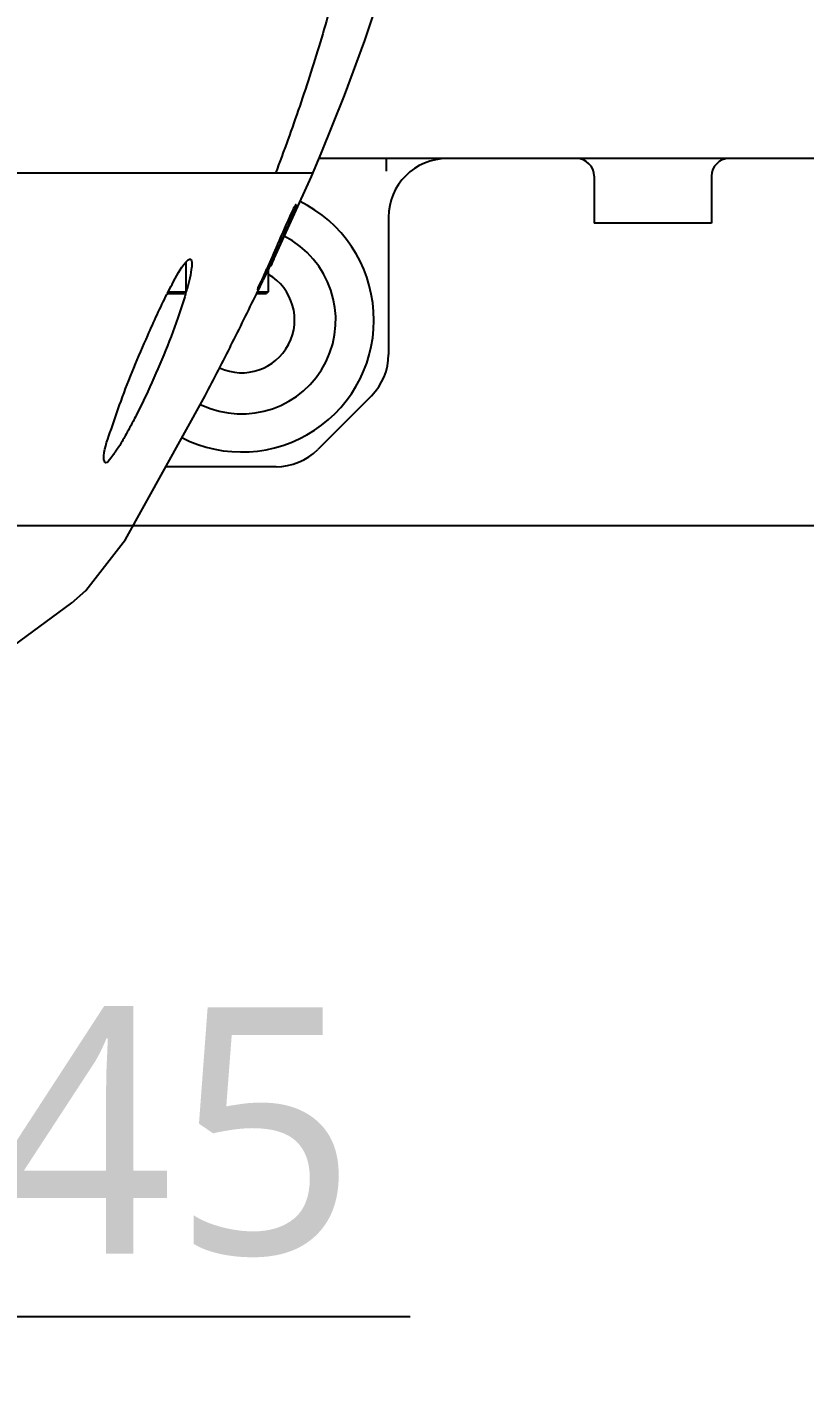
# Model space of a CAD drawing. Header units: millimetres. Extents: x 5828 to 6704, y 123 to 421.
# Drawn here: x 6446.86 to 6453.48, y 162.8 to 174.29 of the extents above; entities that cross this region are included whole.
import ezdxf

# ---------------------------------------------------------------- set-up
doc = ezdxf.new("R2010")
doc.units = ezdxf.units.MM
doc.layers.add('DIM', color=7, linetype='Continuous')
doc.layers.add('外形图', color=7, linetype='Continuous')
doc.styles.add('微软雅黑', font='msyh.ttc', dxfattribs={"height": 2.1})
doc.dimstyles.new('尺寸标注_1_20比例', dxfattribs={"dimtxt": 2.1, "dimasz": 1.7, "dimexe": 0.5, "dimexo": 0.4, "dimgap": 0.5, "dimtad": 1, "dimdec": 1, "dimlfac": 20, "dimdsep": 46, "dimtxsty": '微软雅黑', "dimcen": 0.09, "dimadec": 0, "dimazin": 0, "dimtp": 0.01, "dimtm": 0.01, "dimtfac": 1, "dimtdec": 1, "dimtofl": 0, "dimtmove": 0, "dimatfit": 3, "dimfxl": 1, "dimtolj": 1, "dimarcsym": 0})

# ---------------------------------------------------------------- blocks, each defined once
blk = doc.blocks.new('*D1356')
at = {"layer": 'Defpoints', "color": 0}
for p in [(6440.441, 170.042), (6442.691, 170.042), (6442.691, 163.303)]:
    blk.add_point(p, dxfattribs=at)
at = {"layer": 'DIM', "color": 0, "linetype": 'ByBlock', "lineweight": -2, "ltscale": 20}
for p, q in [((6440.441, 169.642), (6440.441, 162.803)), ((6442.691, 169.642), (6442.691, 162.803)), ((6438.741, 163.303), (6437.041, 163.303)), ((6444.391, 163.303), (6450.125, 163.303))]:
    blk.add_line(p, q, dxfattribs=at)
at = {"layer": 'DIM', "color": 0}
for points in [[(6438.741, 163.02), (6438.741, 163.586), (6440.441, 163.303)], [(6444.391, 163.586), (6444.391, 163.02), (6442.691, 163.303)]]:
    blk.add_solid(points, dxfattribs=at)
at = {"layer": 'DIM', "color": 0, "insert": (6448.108, 164.871), "char_height": 2.1, "attachment_point": 5, "style": '微软雅黑'}
blk.add_mtext('\\A1;\\A1;45', dxfattribs=at)
blk = doc.blocks.new('*D1365')
at = {"layer": 'Defpoints', "color": 0}
for p in [(6440.441, 185.542), (6440.441, 170.042), (6460.253, 170.042)]:
    blk.add_point(p, dxfattribs=at)
at = {"layer": 'DIM', "color": 0, "lineweight": -2}
for p, q in [((6440.841, 185.542), (6460.753, 185.542)), ((6460.253, 183.842), (6460.253, 171.742)), ((6440.841, 170.042), (6460.753, 170.042))]:
    blk.add_line(p, q, dxfattribs=at)
at = {"layer": 'DIM', "color": 0}
for points in [[(6460.536, 183.842), (6459.97, 183.842), (6460.253, 185.542)], [(6459.97, 171.742), (6460.536, 171.742), (6460.253, 170.042)]]:
    blk.add_solid(points, dxfattribs=at)
at = {"layer": 'DIM', "color": 0, "insert": (6458.662, 177.792), "char_height": 2.1, "attachment_point": 5, "rotation": 90, "style": '微软雅黑'}
blk.add_mtext('\\A1;310', dxfattribs=at)

msp = doc.modelspace()

# ---------------------------------------------------------------- linework, layer by layer
at = {"layer": '外形图', "linetype": 'Continuous'}
for p, q in [((6449.2838, 173.0153), (6449.3665, 173.2098)), ((6453.9412, 173.1671), (6449.3483, 173.1671)), ((6449.9241, 173.061), (6449.9241, 173.1671)), ((6449.2953, 173.0421), (6440.8217, 173.0421)), ((6448.966, 172.3155), (6449.2838, 173.0153)), ((6449.2737, 172.9921), (6449.2838, 173.0153)), ((6451.6912, 173.0171), (6451.6912, 172.617)), ((6452.6912, 173.0171), (6452.6912, 172.617)), ((6449.1203, 172.712), (6449.1225, 172.7167)), ((6449.9412, 172.667), (6449.9412, 171.4991)), ((6452.6912, 172.617), (6451.6912, 172.617)), ((6448.2161, 172.2852), (6448.2161, 172.032)), ((6448.9162, 172.2174), (6448.9162, 172.032)), ((6448.8185, 172.0174), (6448.8472, 172.0762)), ((6448.0575, 172.017), (6448.2011, 172.017)), ((6448.0651, 172.032), (6448.2161, 172.032)), ((6448.2161, 172.032), (6448.2011, 172.017)), ((6448.8183, 172.017), (6448.9012, 172.017)), ((6448.8256, 172.032), (6448.9162, 172.032)), ((6448.9162, 172.032), (6448.9012, 172.017)), ((6448.5912, 171.5578), (6448.5992, 171.5738)), ((6449.7947, 171.1456), (6449.3376, 170.6885)), ((6447.7015, 169.9228), (6448.3651, 171.1192)), ((6448.984, 170.542), (6448.0449, 170.542)), ((6447.7015, 169.9228), (6447.7013, 169.9225)), ((6447.2436, 169.3821), (6447.2406, 169.3797))]:
    msp.add_line(p, q, dxfattribs=at)
for points in [[(6449.3665, 173.2098), (6449.5653, 173.7042), (6449.7384, 174.1734), (6449.8876, 174.6185), (6450.0151, 175.0412), (6450.1228, 175.4431), (6450.2127, 175.8262), (6450.2859, 176.1908)], [(6447.2406, 169.3797), (6447.3638, 169.4879), (6447.7013, 169.9225)], [(6446.4175, 168.792), (6446.6383, 168.9359), (6447.2436, 169.3821)]]:
    msp.add_lwpolyline(points, dxfattribs=at)
for centre, radius, start, end in [((6450.4412, 172.667), 0.5, 90, 180), ((6451.5412, 173.0171), 0.15, 0, 90), ((6452.8412, 173.0171), 0.15, 90, 180), ((6448.6912, 171.792), 1.125, 242.99637, 64.01105), ((6448.6912, 171.792), 0.8, 244.45783, 63.15043), ((6538.6584, 132.7261), 98.0618, 156.11252, 156.245809), ((6448.6912, 171.792), 0.45, 245.2616, 59.64444), ((6452.4122, 169.8324), 4.8722, 153.32898, 153.45197), ((6445.3356, 172.853), 2.9969, 343.74408, 344.09784), ((6409.3321, 191.2617), 43.9263, 333.3715, 334.01688), ((6449.4412, 171.4991), 0.5, 315, 0), ((6448.984, 171.042), 0.5, 270, 315)]:
    msp.add_arc(centre, radius, start, end, dxfattribs=at)
for points in [[(6449.9234, 177.7921), (6449.9234, 177.5889), (6449.9124, 177.1829), (6449.8634, 176.574), (6449.783, 175.9688), (6449.673, 175.369), (6449.5356, 174.7768), (6449.3731, 174.1917), (6449.1877, 173.6135), (6449.0504, 173.232), (6448.9786, 173.0421)], [(6448.9964, 172.4354), (6449.0373, 172.5278), (6449.0779, 172.6203), (6449.1203, 172.712)], [(6447.8911, 171.6605), (6447.9428, 171.7782), (6447.9963, 171.8951), (6448.0537, 172.01)], [(6448.3651, 171.1192), (6448.4423, 171.2645), (6448.5172, 171.4109), (6448.5912, 171.5578)]]:
    msp.add_open_spline(points, degree=3, dxfattribs=at)
for points, knots in [([(6449.1225, 172.7167), (6449.1313, 172.7357), (6449.1284, 172.7421), (6449.1537, 172.7771), (6449.1537, 172.7757)], [0, 0, 0, 0, 0.9373708, 1, 1, 1, 1]), ([(6449.1537, 172.7757), (6449.1537, 172.7725), (6449.1443, 172.7482), (6449.1364, 172.7247), (6449.1282, 172.7043)], [0, 0, 0, 0, 0.1296873, 1, 1, 1, 1]), ([(6449.1282, 172.7043), (6449.1143, 172.6692), (6449.0533, 172.5225), (6448.9881, 172.3776), (6448.9368, 172.2679)], [0, 0, 0, 0, 0.2374178, 1, 1, 1, 1]), ([(6448.0584, 172.0194), (6448.0711, 172.0446), (6448.1191, 172.1363), (6448.1667, 172.2306), (6448.2166, 172.2873)], [0, 0, 0, 0, 0.2721299, 1, 1, 1, 1]), ([(6448.2166, 172.2873), (6448.2263, 172.2984), (6448.26, 172.3304), (6448.2662, 172.286), (6448.2662, 172.2725)], [0, 0, 0, 0, 0.5240401, 1, 1, 1, 1]), ([(6448.9661, 172.3157), (6448.9661, 172.3136), (6448.9532, 172.2921), (6448.9459, 172.2703), (6448.9365, 172.2506)], [0, 0, 0, 0, 0.0870552, 1, 1, 1, 1]), ([(6448.2662, 172.2725), (6448.2661, 172.2553), (6448.2567, 172.1736), (6448.2356, 172.0941), (6448.2178, 172.0318)], [0, 0, 0, 0, 0.2098425, 1, 1, 1, 1]), ([(6448.9368, 172.2679), (6448.916, 172.2232), (6448.8807, 172.1434), (6448.8554, 172.1046), (6448.8287, 172.038), (6448.8287, 172.0487)], [0, 0, 0, 0, 0.6042951, 0.8683282, 1, 1, 1, 1]), ([(6448.8287, 172.0487), (6448.8287, 172.0748), (6448.8694, 172.1314), (6448.8888, 172.1915), (6448.9043, 172.2267)], [0, 0, 0, 0, 0.4040249, 1, 1, 1, 1]), ([(6448.2127, 172.0141), (6448.1927, 171.9455), (6448.1002, 171.6631), (6447.9862, 171.388), (6447.8911, 171.1832)], [0, 0, 0, 0, 0.2401669, 1, 1, 1, 1]), ([(6447.5161, 170.6048), (6447.5161, 170.6823), (6447.5761, 170.8494), (6447.6942, 171.2015), (6447.8102, 171.4762), (6447.8911, 171.6605)], [0, 0, 0, 0, 0.2071921, 0.4618545, 1, 1, 1, 1]), ([(6447.8911, 171.1832), (6447.8591, 171.1142), (6447.8097, 171.0121), (6447.74, 170.8781), (6447.6874, 170.7837), (6447.6328, 170.6898), (6447.5885, 170.6344), (6447.5378, 170.5548), (6447.5161, 170.5938), (6447.5161, 170.6048)], [0, 0, 0, 0, 0.3071238, 0.4589696, 0.6077504, 0.7499022, 0.8757555, 0.9555985, 1, 1, 1, 1])]:
    msp.add_open_spline(points, degree=3, knots=knots, dxfattribs=at)

# ---------------------------------------------------------------- dimensions: what is measured, and where the dimension line sits
at = {"layer": 'DIM'}
dim = msp.add_linear_dim(base=(6460.2529, 170.042), p1=(6440.441, 185.5422), p2=(6440.441, 170.042), angle=90, dimstyle='尺寸标注_1_20比例', dxfattribs=at)
dim.commit()
dim.dimension.update_dxf_attribs({"geometry": '*D1365', "text_midpoint": (6460.2529, 177.7921), "dimtype": 160})
at = {"layer": 'DIM', "linetype": 'ByBlock', "ltscale": 20}
dim = msp.add_linear_dim(base=(6442.6911, 163.3029), p1=(6440.441, 170.042), p2=(6442.6911, 170.042), text='\\A1;45', dimstyle='尺寸标注_1_20比例', override={"dimgap": 0.5, "dimse1": 0}, dxfattribs=at)
dim.commit()
dim.dimension.update_dxf_attribs({"geometry": '*D1356', "text_midpoint": (6448.1081, 163.3029), "dimtype": 160})

doc.saveas('drawing.dxf')
